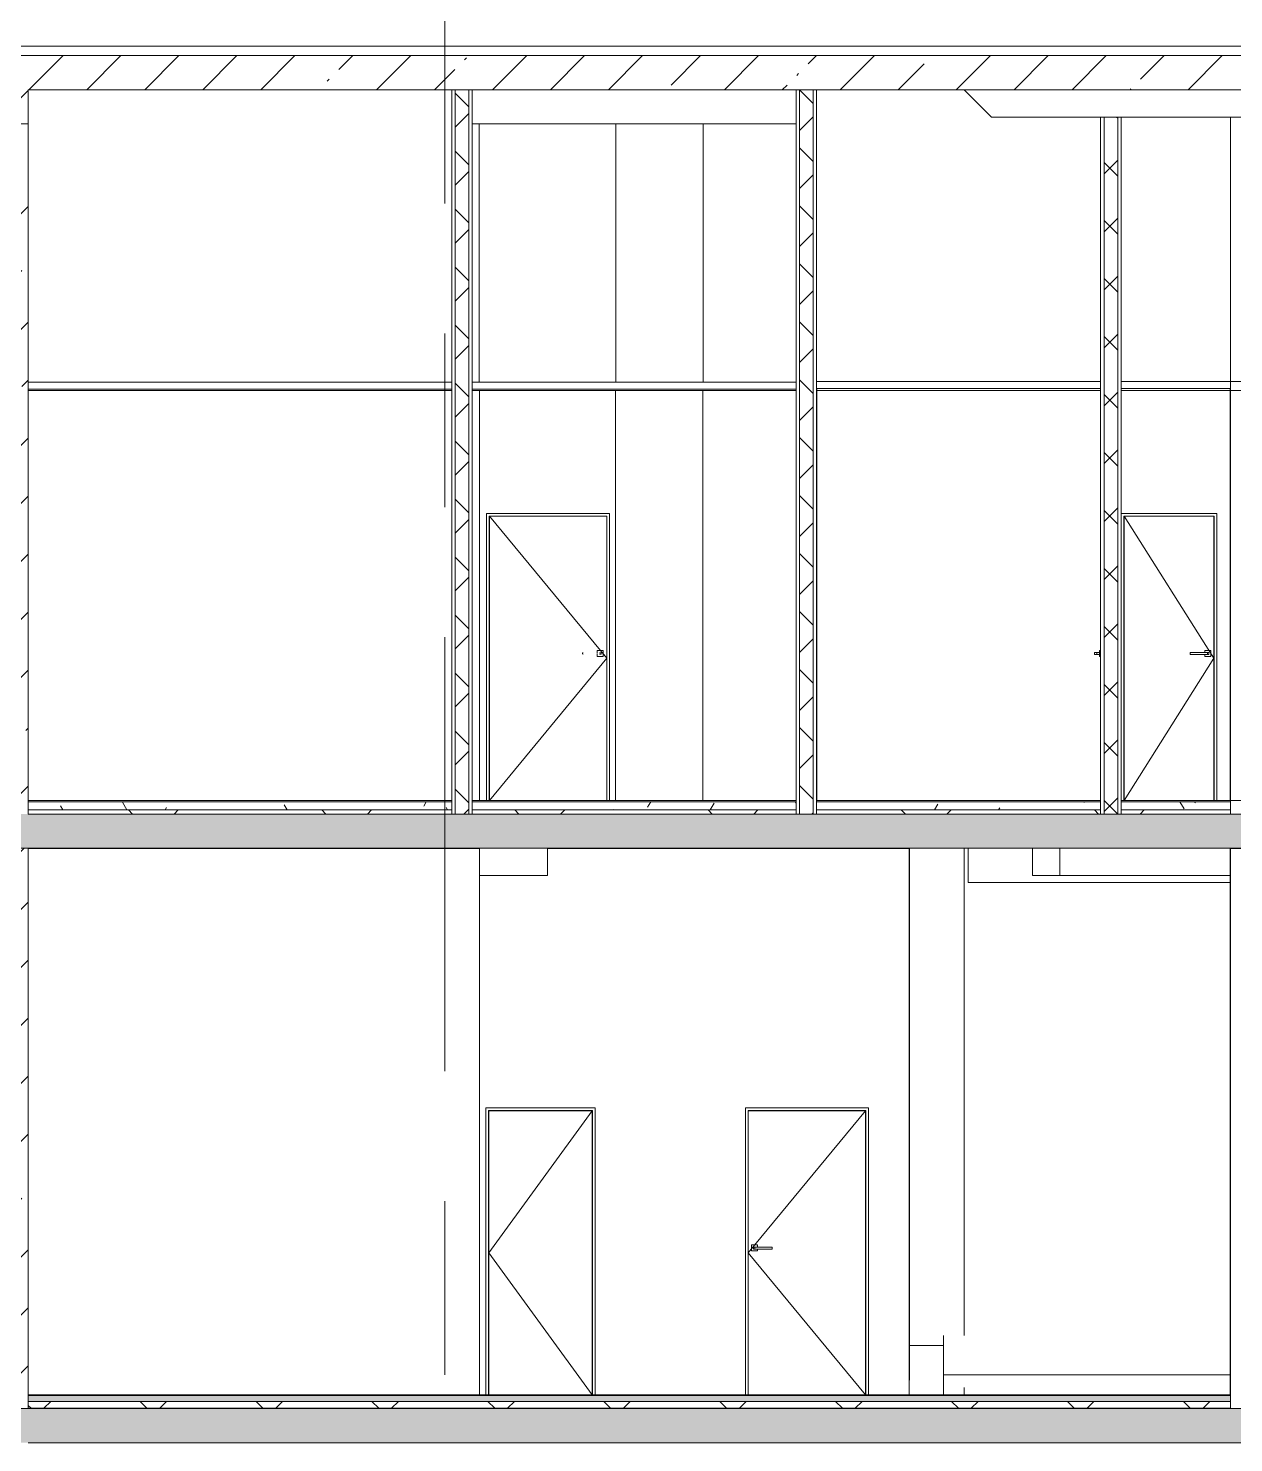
# Model space of a CAD drawing. Header units: millimetres. Extents: x -37960 to 31006, y -24503 to 30326.
# Drawn here: x 8667 to 17491, y -10700 to -350 of the extents above; entities that cross this region are included whole.
import ezdxf

# ---------------------------------------------------------------- set-up
doc = ezdxf.new("R2010")
doc.units = ezdxf.units.MM
doc.linetypes.add('Осевые', pattern=[6350, 1270, -952.5, 3175, -952.5])
for name, color, linetype, lineweight in [('Двери', 7, 'Continuous', 9), ('Каркас несущий', 7, 'Continuous', 9), ('Каркас_Импост', 7, 'Continuous', 9), ('Обобщенные модели', 7, 'Continuous', 9), ('Обобщенные модели-1', 7, 'Continuous', 18), ('Общие ребра', 7, 'Continuous', 9), ('Основа _2_-1', 7, 'Continuous', 9), ('Отделка 1 _4_-1', 7, 'Continuous', 9), ('Отделка 2 _5_-1', 7, 'Continuous', 9), ('Панель', 7, 'Continuous', 9), ('Перекрытия', 7, 'Continuous', 9), ('Потолки', 7, 'Continuous', 9), ('Стены', 7, 'Continuous', 9), ('Структура _1_', 7, 'Continuous', 18), ('Термическая_воздушная прослойка _3_-1', 7, 'Continuous', 9), ('Фундамент несущей конструкции', 7, 'Continuous', 9), ('Штриховка разреза-3', 7, 'Continuous', 9), ('Элементы узлов', 7, 'Continuous', 9)]:
    doc.layers.add(name, color=color, linetype=linetype, lineweight=lineweight)
doc.layers.add('Оси-3', color=7, linetype='Осевые', lineweight=9, true_color=0xaaaaaa)
pattern_1 = [(45, (-3145.5, 6475), (-424.264, 424.264), [600, -100, 20, -100]), (45, (-3145.5, 6899), (-424.264, 424.264), [])]
pattern_2 = [(0, (-3145.52, 6475), (812.8, 203.2), [67.056, -542.544, 67.056, -542.544, -3251.2]), (0, (-3145.52, 6475), (812.8, 203.2), [-1219.2, 67.056, -1152.144, 67.056, -542.544, -1422.4]), (0, (-3145.52, 6475), (812.8, 203.2), [-3048, 67.056, -339.344, 67.056, -948.944]), (120, (-2840.72, 6576.6), (-582.3764, 602.3054), [67.056, -542.544, 67.056, -3793.744]), (120, (-2840.72, 6576.6), (-582.3764, 602.3054), [-676.656, -542.544, 67.056, -1152.144, -2032]), (120, (-2840.72, 6576.6), (-582.3764, 602.3054), [-2438.4, 67.056, -542.544, 67.056, -1355.344]), (120, (-2840.72, 6576.6), (-582.3764, 602.3054), [-3115.056, -339.344, 67.056, -948.944]), (240, (-2739.12, 6983), (-230.4236, -805.5054), [67.056, -542.544, 67.056, -542.544, -3251.2]), (240, (-2739.12, 6983), (-230.4236, -805.5054), [-1219.2, 67.056, -1152.144, 67.056, -542.544, -1422.4]), (240, (-2739.12, 6983), (-230.4236, -805.5054), [-3048, 67.056, -339.344, 67.056, -948.944])]
pattern_3 = [(45, (-3145.5, 6475), (-707.107, 707.107), []), (135, (-3145.5, 6475), (-707.107, -707.107), [])]
pattern_4 = [(45, (-3145.52, 6475), (-212.132, 212.132), []), (135, (-3145.52, 6475), (-212.132, -212.132), [])]

# ---------------------------------------------------------------- blocks, each defined once
blk = doc.blocks.new('Стена монолитная - Стена монолитная-463893-Разрез 3-3')
at = {"layer": 'Стены'}
blk.add_line((13017, -10450), (15567, -10450), dxfattribs=at)
blk = doc.blocks.new('Стена наружная на отм_-10_450 - Стена наружная на отм_-10_450-507337-Разрез 3-3')
at = {"layer": 'Фундамент несущей конструкции'}
for p, q in [((8366, -6350), (8667, -6350)), ((11667, -6350), (13017, -6350)), ((13017, -6350), (15217, -6350)), ((15567, -10450), (13017, -10450))]:
    blk.add_line(p, q, dxfattribs=at)
blk = doc.blocks.new('Дверь-Подъемная-Сборная - ДН2_3350 x 3800 мм-8363919-Разрез 3-3')
at = {"layer": 'Панель'}
for p, q in [((15547, -6600), (15547, -6350)), ((17467, -6600), (15547, -6600)), ((17467, -6600), (15547, -6600))]:
    blk.add_line(p, q, dxfattribs=at)
blk = doc.blocks.new('Наклонное перекрытие - Наклонное перекрытие-732754-Разрез 3-3')
at = {"layer": 'Перекрытия'}
for p, q in [((15367, -9916), (15367, -10204)), ((15367, -10204), (17467, -10204)), ((15367, -10350), (15367, -10204)), ((19717, -10204), (23515, -10204)), ((23517, -10450), (15367, -10450))]:
    blk.add_line(p, q, dxfattribs=at)
blk = doc.blocks.new('Капители 3_4х3_67 - Капители 3_4х3_4-1014098-Разрез 3-3')
at = {"layer": 'Обобщенные модели'}
for p, q in [((19777, -940), (19802, -915)), ((16517, -1000), (16542, -1000)), ((16542, -1000), (16642, -1000)), ((16642, -1000), (16667, -1000)), ((18017, -1000), (18042, -1000)), ((18042, -1000), (18142, -1000)), ((18142, -1000), (18167, -1000)), ((19652, -1000), (19677, -1000)), ((19677, -1000), (19717, -1000)), ((19717, -1000), (19777, -940))]:
    blk.add_line(p, q, dxfattribs=at)
at = {"layer": 'Обобщенные модели-1'}
for p, q in [((19917, -800), (15517, -800)), ((15517, -800), (15717, -1000)), ((19802, -915), (19917, -800)), ((15717, -1000), (16517, -1000)), ((16667, -1000), (18017, -1000)), ((18167, -1000), (19652, -1000))]:
    blk.add_line(p, q, dxfattribs=at)
blk = doc.blocks.new('Дверь - Однопольная без ручки - ДТ2_21х8-6209081-Разрез 3-3')
at = {"layer": 'Каркас_Импост'}
for p, q in [((12017, -8250), (12017, -10350)), ((12817, -8250), (12017, -8250)), ((12037, -10350), (12037, -8270)), ((12037, -8270), (12797, -8270)), ((12797, -8270), (12037, -8270)), ((12037, -8270), (12037, -10350)), ((12797, -8270), (12797, -10350)), ((12797, -8270), (12797, -10350)), ((12817, -8250), (12817, -10350)), ((12037, -10350), (12017, -10350)), ((12047, -10350), (12037, -10350)), ((12797, -10350), (12787, -10350)), ((12817, -10350), (12797, -10350))]:
    blk.add_line(p, q, dxfattribs=at)
at = {"layer": 'Панель'}
for p, q in [((12796, -8271), (12038, -8271)), ((12038, -8271), (12038, -10350)), ((12796, -10350), (12796, -8271)), ((12038, -10350), (12796, -10350))]:
    blk.add_line(p, q, dxfattribs=at)
at = {"layer": 'Элементы узлов'}
for p, q in [((12038, -9310), (12796, -8271)), ((12796, -10350), (12038, -9310))]:
    blk.add_line(p, q, dxfattribs=at)
blk = doc.blocks.new('Дверь - Однопольная - ДВ2_21х9-6240736-Разрез 3-3')
at = {"layer": 'Двери'}
for p, q in [((14006, -9252), (13961, -9252)), ((13961, -9252), (13961, -9297)), ((13961, -9297), (14006, -9297)), ((13976, -9268), (13986, -9268)), ((13976, -9283), (13976, -9268)), ((13976, -9268), (13976, -9283)), ((13986, -9283), (13976, -9283)), ((13986, -9268), (14112, -9268)), ((13986, -9283), (13986, -9268)), ((13986, -9283), (13986, -9268)), ((14112, -9283), (13986, -9283)), ((14106, -9268), (13991, -9268)), ((13991, -9283), (14106, -9283)), ((14006, -9268), (14006, -9252)), ((14006, -9297), (14006, -9283)), ((14112, -9283), (14112, -9268)), ((14112, -9283), (14112, -9268))]:
    blk.add_line(p, q, dxfattribs=at)
at = {"layer": 'Каркас_Импост'}
for p, q in [((13917, -8250), (13917, -10350)), ((14817, -8250), (13917, -8250)), ((13937, -10350), (13937, -8270)), ((13937, -8270), (14797, -8270)), ((14797, -8270), (13937, -8270)), ((13937, -8270), (13937, -10350)), ((14797, -8270), (14797, -10350)), ((14797, -8270), (14797, -10350)), ((14817, -8250), (14817, -10350)), ((13937, -10350), (13917, -10350)), ((13947, -10350), (13937, -10350)), ((14797, -10350), (14787, -10350)), ((14817, -10350), (14797, -10350))]:
    blk.add_line(p, q, dxfattribs=at)
at = {"layer": 'Панель'}
for p, q in [((14796, -8271), (13938, -8271)), ((13938, -8271), (13938, -10350)), ((14796, -10350), (14796, -8271)), ((13938, -10350), (14796, -10350))]:
    blk.add_line(p, q, dxfattribs=at)
at = {"layer": 'Элементы узлов'}
for p, q in [((13938, -9310), (14796, -8271)), ((14796, -10350), (13938, -9310))]:
    blk.add_line(p, q, dxfattribs=at)
blk = doc.blocks.new('Дверь - Однопольная - ДВ2__21х9-6240752-Разрез 3-3')
at = {"layer": 'Двери'}
for p, q in [((12725, -4924), (12725, -4926)), ((12876, -4902), (12831, -4902)), ((12831, -4902), (12831, -4922)), ((12831, -4928), (12831, -4947)), ((12831, -4947), (12876, -4947)), ((12857, -4920), (12850, -4920)), ((12850, -4930), (12857, -4930)), ((12861, -4926), (12861, -4924)), ((12861, -4924), (12861, -4926)), ((12876, -4947), (12876, -4902))]:
    blk.add_line(p, q, dxfattribs=at)
at = {"layer": 'Двери', "flags": 128}
for points in [[(12725, -4924), (12725, -4923), (12725, -4923), (12725, -4923), (12725, -4923), (12725, -4923), (12725, -4923), (12725, -4922), (12725, -4922), (12725, -4922), (12725, -4922), (12725, -4922), (12725, -4922), (12725, -4922), (12725, -4921), (12725, -4921), (12725, -4921), (12725, -4921), (12726, -4921), (12726, -4921), (12726, -4921), (12726, -4921), (12726, -4920), (12726, -4920), (12726, -4920), (12726, -4920), (12726, -4920), (12727, -4920), (12727, -4920), (12727, -4920), (12727, -4920), (12727, -4920), (12727, -4920), (12728, -4920), (12728, -4920), (12728, -4920), (12728, -4920), (12728, -4920), (12728, -4920), (12728, -4920), (12729, -4920)], [(12729, -4930), (12728, -4930), (12728, -4930), (12728, -4930), (12728, -4930), (12728, -4929), (12728, -4929), (12727, -4929), (12727, -4929), (12727, -4929), (12727, -4929), (12727, -4929), (12727, -4929), (12727, -4929), (12726, -4929), (12726, -4929), (12726, -4929), (12726, -4929), (12726, -4929), (12726, -4928), (12726, -4928), (12726, -4928), (12725, -4928), (12725, -4928), (12725, -4928), (12725, -4928), (12725, -4928), (12725, -4927), (12725, -4927), (12725, -4927), (12725, -4927), (12725, -4927), (12725, -4927), (12725, -4927), (12725, -4926), (12725, -4926), (12725, -4926), (12725, -4926), (12725, -4926), (12725, -4926), (12725, -4926)]]:
    blk.add_lwpolyline(points, dxfattribs=at)
at = {"layer": 'Двери'}
for centre, start, end in [((12857, -4924), 0, 90), ((12857, -4926), 270, 0)]:
    blk.add_arc(centre, 4, start, end, dxfattribs=at)
for points, knots in [([(12850, -4920), (12850, -4920), (12849, -4920), (12849, -4920), (12848, -4920), (12848, -4920), (12848, -4920), (12848, -4920)], [-1, -1, -1, -1, -0.7857143, -0.7321429, -0.6785714, -0.625, -0.5714286, -0.5714286, -0.5714286, -0.5714286]), ([(12848, -4929), (12848, -4929), (12848, -4929), (12848, -4929), (12849, -4929), (12849, -4930), (12850, -4930), (12850, -4930)], [-0.4285714, -0.4285714, -0.4285714, -0.4285714, -0.3928571, -0.3571429, -0.2857143, -0.1428571, 0, 0, 0, 0])]:
    blk.add_open_spline(points, degree=3, knots=knots, dxfattribs=at)
at = {"layer": 'Каркас_Импост'}
for p, q in [((12022, -6000), (12022, -3900)), ((12922, -3900), (12022, -3900)), ((12042, -6000), (12042, -3920)), ((12042, -3920), (12902, -3920)), ((12902, -3920), (12042, -3920)), ((12042, -6000), (12042, -3920)), ((12902, -3920), (12902, -6000)), ((12902, -6000), (12902, -3920)), ((12922, -6000), (12922, -3900)), ((12042, -6000), (12022, -6000)), ((12052, -6000), (12042, -6000)), ((12902, -6000), (12892, -6000)), ((12922, -6000), (12902, -6000))]:
    blk.add_line(p, q, dxfattribs=at)
at = {"layer": 'Панель'}
for p, q in [((12901, -3921), (12043, -3921)), ((12043, -3921), (12043, -6000)), ((12901, -6000), (12901, -3921)), ((12043, -6000), (12901, -6000))]:
    blk.add_line(p, q, dxfattribs=at)
at = {"layer": 'Элементы узлов'}
for p, q in [((12901, -4960), (12043, -3921)), ((12043, -6000), (12901, -4960))]:
    blk.add_line(p, q, dxfattribs=at)
blk = doc.blocks.new('Дверь - Однопольная - ДВ4__21х8-6240770-Разрез 3-3')
at = {"layer": 'Двери'}
for p, q in [((16472, -4917), (16472, -4932)), ((16473, -4917), (16473, -4932)), ((16477, -4917), (16473, -4917)), ((16473, -4917), (16477, -4917)), ((16477, -4932), (16473, -4932)), ((16473, -4932), (16477, -4932)), ((16477, -4917), (16477, -4917)), ((16477, -4917), (16509, -4917)), ((16509, -4932), (16477, -4932)), ((16477, -4932), (16477, -4932)), ((16485, -4917), (16489, -4917)), ((16489, -4917), (16485, -4917)), ((16485, -4932), (16489, -4932)), ((16489, -4932), (16485, -4932)), ((16489, -4932), (16489, -4917)), ((16509, -4947), (16509, -4902)), ((16509, -4902), (16517, -4902)), ((16509, -4917), (16509, -4932)), ((16509, -4947), (16517, -4947)), ((16517, -4902), (16517, -4947))]:
    blk.add_line(p, q, dxfattribs=at)
at = {"layer": 'Каркас_Импост'}
for p, q in [((16517, -6000), (16517, -3900)), ((16517, -6000), (16517, -3920)), ((16667, -3900), (16667, -6000)), ((16667, -3930), (16667, -6000))]:
    blk.add_line(p, q, dxfattribs=at)
at = {"layer": 'Панель'}
blk.add_line((16517, -6000), (16517, -3921), dxfattribs=at)
blk = doc.blocks.new('Дверь - Однопольная_002 - ДВ6__21х7-6269972-Разрез 3-3')
at = {"layer": 'Двери'}
for p, q in [((17172, -4917), (17172, -4932)), ((17172, -4917), (17299, -4917)), ((17172, -4917), (17172, -4932)), ((17299, -4932), (17172, -4932)), ((17294, -4917), (17179, -4917)), ((17179, -4932), (17294, -4932)), ((17279, -4902), (17279, -4917)), ((17324, -4902), (17279, -4902)), ((17279, -4932), (17279, -4947)), ((17279, -4947), (17324, -4947)), ((17299, -4917), (17299, -4932)), ((17299, -4917), (17309, -4917)), ((17299, -4917), (17299, -4932)), ((17309, -4932), (17299, -4932)), ((17309, -4932), (17309, -4917)), ((17309, -4917), (17309, -4932)), ((17324, -4947), (17324, -4902))]:
    blk.add_line(p, q, dxfattribs=at)
at = {"layer": 'Каркас_Импост'}
for p, q in [((16667, -6000), (16667, -3900)), ((17367, -3900), (16667, -3900)), ((16687, -6000), (16687, -3920)), ((16687, -3920), (17347, -3920)), ((17347, -3920), (16687, -3920)), ((16687, -6000), (16687, -3920)), ((17347, -3920), (17347, -6000)), ((17347, -6000), (17347, -3920)), ((17367, -6000), (17367, -3900)), ((16687, -6000), (16667, -6000)), ((16697, -6000), (16687, -6000)), ((17347, -6000), (17337, -6000)), ((17367, -6000), (17347, -6000))]:
    blk.add_line(p, q, dxfattribs=at)
at = {"layer": 'Панель'}
for p, q in [((17346, -3921), (16688, -3921)), ((16688, -3921), (16688, -6000)), ((17346, -6000), (17346, -3921)), ((16688, -6000), (17346, -6000))]:
    blk.add_line(p, q, dxfattribs=at)
at = {"layer": 'Элементы узлов'}
for p, q in [((17346, -4960), (16688, -3921)), ((16688, -6000), (17346, -4960))]:
    blk.add_line(p, q, dxfattribs=at)

msp = doc.modelspace()

# ---------------------------------------------------------------- hatches: boundary and pattern name
at = {"layer": 'Штриховка разреза-3'}
h = msp.add_hatch(dxfattribs=at)
h.set_pattern_fill('FP_2', color=256, style=0, pattern_type=2)
h.set_pattern_definition(pattern_1)
h.paths.add_polyline_path([(21572.3, -800), (22617.1, -800), (22617.1, -550), (8367.1, -550), (8367.1, -800), (21152.1, -800)], flags=0)
h = msp.add_hatch(dxfattribs=at)
h.set_pattern_fill('FP_2', color=256, style=0, pattern_type=2)
h.set_pattern_definition(pattern_1)
h.paths.add_polyline_path([(8667.1, -6100), (8667.1, -3750), (8367.1, -3750), (8367.1, -6100), (8441.2, -6100)], flags=0)
h.paths.add_polyline_path([(8367.1, -3500), (8667.1, -3500), (8667.1, -1300), (8367.1, -1300), (8367.1, -2028.5)], flags=0)
h.paths.add_polyline_path([(8367.1, -1050), (8667.1, -1050), (8667.1, -800), (8367.1, -800)], flags=0)
h = msp.add_hatch(dxfattribs=at)
h.set_pattern_fill('FP_6', color=256, style=0, pattern_type=2)
h.set_pattern_definition(pattern_4)
h.paths.add_polyline_path([(11892.1, -6100), (11892.1, -800), (11792.1, -800), (11792.1, -6100)], flags=0)
h = msp.add_hatch(dxfattribs=at)
h.set_pattern_fill('FP_6', color=256, style=0, pattern_type=2)
h.set_pattern_definition(pattern_4)
h.paths.add_polyline_path([(14363.1, -6100), (14412.1, -6100), (14412.1, -800), (14312.1, -800), (14312.1, -6100)], flags=0)
h = msp.add_hatch(dxfattribs=at)
h.set_pattern_fill('FP_6', color=256, style=0, pattern_type=2)
h.set_pattern_definition(pattern_4)
h.paths.add_polyline_path([(16642.1, -6100), (16642.1, -1000), (16542.1, -1000), (16542.1, -6100)], flags=0)
h = msp.add_hatch(dxfattribs=at)
h.set_pattern_fill('FP_2', color=256, style=0, pattern_type=2)
h.set_pattern_definition(pattern_1)
h.paths.add_polyline_path([(-31682.9, -6350), (-15732.9, -6350), (-15732.9, -6100), (-31682.9, -6100), (-31682.9, -6147.3)], flags=0)
h.paths.add_polyline_path([(8367.1, -6350), (25717.1, -6350), (25717.1, -6100), (8367.1, -6100), (8367.1, -6147.3)], flags=0)
h = msp.add_hatch(dxfattribs=at)
h.set_pattern_fill('FP_3', color=256, style=0, pattern_type=2)
h.set_pattern_definition(pattern_2)
h.paths.add_polyline_path([(11273.4, -6070), (11767.1, -6070), (11767.1, -6010), (8667.1, -6010), (8667.1, -6070), (9213.6, -6070)], flags=0)
h = msp.add_hatch(dxfattribs=at)
h.set_pattern_fill('FP_4', color=256, style=0, pattern_type=2)
h.set_pattern_definition(pattern_3)
h.paths.add_polyline_path([(11767.1, -6100), (11767.1, -6070), (8667.1, -6070), (8667.1, -6100), (11273.4, -6100)], flags=0)
h = msp.add_hatch(dxfattribs=at)
h.set_pattern_fill('FP_3', color=256, style=0, pattern_type=2)
h.set_pattern_definition(pattern_2)
h.paths.add_polyline_path([(11917.1, -6070), (14287.1, -6070), (14287.1, -6010), (11917.1, -6010)], flags=0)
h = msp.add_hatch(dxfattribs=at)
h.set_pattern_fill('FP_4', color=256, style=0, pattern_type=2)
h.set_pattern_definition(pattern_3)
h.paths.add_polyline_path([(11917.1, -6100), (14287.1, -6100), (14287.1, -6070), (11917.1, -6070)], flags=0)
h = msp.add_hatch(dxfattribs=at)
h.set_pattern_fill('FP_3', color=256, style=0, pattern_type=2)
h.set_pattern_definition(pattern_2)
h.paths.add_polyline_path([(14437.1, -6070), (16517.1, -6070), (16517.1, -6010), (14437.1, -6010)], flags=0)
h = msp.add_hatch(dxfattribs=at)
h.set_pattern_fill('FP_4', color=256, style=0, pattern_type=2)
h.set_pattern_definition(pattern_3)
h.paths.add_polyline_path([(14437.1, -6100), (16517.1, -6100), (16517.1, -6070), (14437.1, -6070)], flags=0)
h = msp.add_hatch(dxfattribs=at)
h.set_pattern_fill('FP_3', color=256, style=0, pattern_type=2)
h.set_pattern_definition(pattern_2)
h.paths.add_polyline_path([(16667.1, -6070), (17467.1, -6070), (17467.1, -6010), (16667.1, -6010)], flags=0)
h = msp.add_hatch(dxfattribs=at)
h.set_pattern_fill('FP_4', color=256, style=0, pattern_type=2)
h.set_pattern_definition(pattern_3)
h.paths.add_polyline_path([(16667.1, -6100), (17467.1, -6100), (17467.1, -6070), (16667.1, -6070)], flags=0)
h = msp.add_hatch(dxfattribs=at)
h.set_pattern_fill('FP_2', color=256, style=0, pattern_type=2)
h.set_pattern_definition(pattern_1)
h.paths.add_polyline_path([(8667.1, -10450), (8667.1, -6350), (8367.1, -6350), (8367.1, -10450), (8441.2, -10450)], flags=0)
h = msp.add_hatch(dxfattribs=at)
h.set_pattern_fill('FP_3', color=256, style=0, pattern_type=2)
h.set_pattern_definition(pattern_2)
h.paths.add_polyline_path([(-17563.4, -10398), (-16032.9, -10398), (-16032.9, -10355), (-24032.9, -10355), (-24032.9, -10398), (-19623.2, -10398)], flags=0)
h.paths.add_polyline_path([(-31209.4, -10398), (-24532.9, -10398), (-24532.9, -10355), (-31382.9, -10355), (-31382.9, -10398)], flags=0)
h.paths.add_polyline_path([(25242.1, -10398), (25242.1, -10355), (17967.1, -10355), (17967.1, -10398), (25176.9, -10398)], flags=0)
h.paths.add_polyline_path([(17467.1, -10398), (17467.1, -10355), (8667.1, -10355), (8667.1, -10398), (17452.7, -10398)], flags=0)
h = msp.add_hatch(dxfattribs=at)
h.set_pattern_fill('FP_9', color=256, style=0, pattern_type=2)
h.set_pattern_definition([(45, (-3145.5, 6475), (-424.264, 424.264), []), (135, (-3145.5, 6475), (-424.264, -424.264), [])])
h.paths.add_polyline_path([(-17563.4, -10448), (-16032.9, -10448), (-16032.9, -10398), (-24032.9, -10398), (-24032.9, -10448), (-19623.2, -10448)], flags=0)
h.paths.add_polyline_path([(-31209.4, -10448), (-24532.9, -10448), (-24532.9, -10398), (-31382.9, -10398), (-31382.9, -10448)], flags=0)
h.paths.add_polyline_path([(25176.9, -10448), (25242.1, -10448), (25242.1, -10398), (17967.1, -10398), (17967.1, -10448), (24661.9, -10448)], flags=0)
h.paths.add_polyline_path([(17452.7, -10448), (17467.1, -10448), (17467.1, -10398), (8667.1, -10398), (8667.1, -10448), (15393, -10448)], flags=0)
h = msp.add_hatch(dxfattribs=at)
h.set_pattern_fill('FP_2', color=256, style=0, pattern_type=2)
h.set_pattern_definition(pattern_1)
h.paths.add_polyline_path([(25167.1, -10700), (25167.1, -10450), (8367.1, -10450), (8367.1, -10700), (24661.9, -10700)], flags=0)
h.paths.add_polyline_path([(-31382.9, -10700), (-15732.9, -10700), (-15732.9, -10450), (-31382.9, -10450)], flags=0)

# ---------------------------------------------------------------- linework, layer by layer
at = {"layer": 'Каркас несущий'}
for p, q in [((4867.1, -480), (22617.1, -480)), ((4867.1, -1050), (8667.1, -1050)), ((11917.1, -1050), (14287.1, -1050))]:
    msp.add_line(p, q, dxfattribs=at)
at = {"layer": 'Общие ребра'}
for p, q in [((11792.1, -800), (11792.1, -6100)), ((11892.1, -800), (11892.1, -6100)), ((14312.1, -800), (14312.1, -6100)), ((14412.1, -800), (14412.1, -6100)), ((16542.1, -1000), (16517.1, -1000)), ((16642.1, -1000), (16542.1, -1000)), ((16542.1, -1000), (16542.1, -6100)), ((16667.1, -1000), (16642.1, -1000)), ((16642.1, -1000), (16642.1, -6100)), ((8669.1, -2990), (8667.1, -2990)), ((11767.1, -2990), (11765.1, -2990)), ((11919.1, -2990), (11917.1, -2990)), ((14287.1, -2990), (14285.1, -2990)), ((14439.1, -2985), (14437.1, -2985)), ((14437.1, -2985), (14439.1, -2985)), ((16517.1, -2985), (16515.1, -2985)), ((16669.1, -2985), (16667.1, -2985)), ((17467.1, -2985), (17465.1, -2985)), ((17465.1, -2985), (17467.1, -2985)), ((11767.1, -6010), (8667.1, -6010)), ((14287.1, -6010), (11917.1, -6010)), ((17467.1, -10355), (8667.1, -10355)), ((17467.1, -10448), (8667.1, -10448))]:
    msp.add_line(p, q, dxfattribs=at)
at = {"layer": 'Оси-3'}
msp.add_line((11717.1, -22903.4), (11717.1, 29000), dxfattribs=at)
at = {"layer": 'Основа _2_-1'}
for p, q in [((8667.1, -6010), (8667.1, -6070)), ((11767.1, -6070), (11767.1, -6010)), ((11917.1, -6010), (11917.1, -6070)), ((14287.1, -6070), (14287.1, -6010))]:
    msp.add_line(p, q, dxfattribs=at)
at = {"layer": 'Отделка 1 _4_-1'}
for p, q in [((11767.1, -800), (11767.1, -3000)), ((11917.1, -3000), (11917.1, -800)), ((14287.1, -800), (14287.1, -3000)), ((14437.1, -6100), (14437.1, -800)), ((16517.1, -1000), (16517.1, -3000)), ((16667.1, -6100), (16667.1, -1000)), ((8669.1, -3000), (11765.1, -3000)), ((11919.1, -3000), (14285.1, -3000)), ((11767.1, -6000), (8667.1, -6000)), ((8667.1, -6000), (8667.1, -6010)), ((11767.1, -6010), (11767.1, -6000)), ((11767.1, -6000), (11767.1, -6100)), ((14287.1, -6000), (11917.1, -6000)), ((11917.1, -6000), (11917.1, -6010)), ((11917.1, -6100), (11917.1, -6000)), ((14287.1, -6010), (14287.1, -6000)), ((14287.1, -6000), (14287.1, -6100)), ((16517.1, -6000), (14437.1, -6000)), ((14437.1, -6000), (14437.1, -6010)), ((16517.1, -6000), (16517.1, -6100)), ((16517.1, -6010), (16517.1, -6000)), ((17467.1, -6000), (16667.1, -6000)), ((16667.1, -6000), (16667.1, -6010)), ((17467.1, -6010), (17467.1, -6000)), ((11767.1, -6100), (11792.1, -6100)), ((11892.1, -6100), (11917.1, -6100)), ((14287.1, -6100), (14312.1, -6100)), ((14412.1, -6100), (14437.1, -6100)), ((16517.1, -6100), (16542.1, -6100)), ((16642.1, -6100), (16667.1, -6100)), ((17467.1, -10350), (8667.1, -10350)), ((8667.1, -10350), (8667.1, -10355)), ((17467.1, -10355), (17467.1, -10350))]:
    msp.add_line(p, q, dxfattribs=at)
at = {"layer": 'Отделка 2 _5_-1'}
for p, q in [((14439.1, -3000), (16515.1, -3000)), ((16669.1, -3000), (17465.1, -3000)), ((8667.1, -10355), (8667.1, -10398)), ((17467.1, -10398), (17467.1, -10355))]:
    msp.add_line(p, q, dxfattribs=at)
at = {"layer": 'Перекрытия'}
for p, q in [((22617.1, -480), (4867.1, -480)), ((11767.1, -6000), (11767.1, -6100)), ((11767.1, -6000), (11767.1, -6100)), ((11917.1, -6000), (11917.1, -6100)), ((11917.1, -6100), (11917.1, -6000)), ((14287.1, -6100), (14287.1, -6000)), ((14287.1, -6000), (14287.1, -6100)), ((14437.1, -6000), (14437.1, -6100)), ((16667.1, -6000), (17367.1, -6000)), ((16970.9, -6000), (17367.1, -6000)), ((17467.1, -6000), (18017.1, -6000)), ((11917.1, -6100), (11767.1, -6100)), ((11917.1, -6100), (11767.1, -6100)), ((15117.1, -6100), (14287.1, -6100)), ((14437.1, -6100), (14287.1, -6100)), ((21567.1, -6100), (15117.1, -6100)), ((15237.1, -6100), (16617.1, -6100)), ((18017.1, -6100), (16970.9, -6100)), ((11667.1, -6350), (12467.1, -6350)), ((11667.1, -6350), (12267.1, -6350)), ((12467.1, -6550), (12467.1, -6350)), ((16617.1, -6350), (15237.1, -6350)), ((16217.1, -6350), (16217.1, -6550)), ((16217.1, -6350), (19217.1, -6350)), ((12467.1, -6550), (11967.1, -6550)), ((12267.1, -6550), (11967.1, -6550)), ((15517.1, -6600), (15517.1, -8959)), ((17467.1, -6550), (16217.1, -6550)), ((11667.1, -10350), (11867.1, -10350)), ((11667.1, -10350), (11967.1, -10350)), ((11867.1, -10350), (11967.1, -10350)), ((15117.1, -10350), (15367.1, -10350)), ((15517.1, -10295.1), (15517.1, -10350)), ((17467.1, -10350), (17467.1, -10450)), ((8667.1, -10450), (8367.1, -10450)), ((8667.1, -10450), (8367.1, -10450)), ((11867.1, -10450), (11667.1, -10450)), ((11967.1, -10450), (11667.1, -10450)), ((11967.1, -10450), (11867.1, -10450)), ((15517.1, -10450), (15117.1, -10450)), ((15517.1, -10450), (23517.1, -10450)), ((19317.1, -10450), (15517.1, -10450)), ((17967.1, -10450), (17467.1, -10450)), ((15517.1, -10700), (15517.1, -10704.4))]:
    msp.add_line(p, q, dxfattribs=at)
at = {"layer": 'Потолки'}
for p, q in [((14287.1, -3000), (14287.1, -2940)), ((16667.1, -2935), (16667.1, -3000)), ((17467.1, -2935), (18017.1, -2935)), ((18017.1, -3000), (17467.1, -3000))]:
    msp.add_line(p, q, dxfattribs=at)
at = {"layer": 'Стены'}
for p, q in [((8667.1, -480), (8367.1, -480)), ((12967.1, -480), (11967.1, -480)), ((13607.1, -480), (12967.1, -480)), ((15117.1, -480), (13757.1, -480)), ((11767.1, -800), (8667.1, -800)), ((8667.1, -800), (8667.1, -6100)), ((11767.1, -6100), (11767.1, -800)), ((16517.1, -800), (14437.1, -800)), ((14437.1, -800), (14437.1, -6100)), ((16517.1, -6100), (16517.1, -1000)), ((19717.1, -1000), (16667.1, -1000)), ((16667.1, -1000), (16667.1, -3000)), ((17467.1, -1000), (16667.1, -1000)), ((16667.1, -1000), (16667.1, -3000)), ((17467.1, -3000), (17467.1, -1000)), ((8667.1, -1050), (8667.1, -6100)), ((11967.1, -2940), (11967.1, -1050)), ((11967.1, -1050), (11967.1, -2940)), ((12967.1, -2940), (12967.1, -1050)), ((12967.1, -1050), (12967.1, -2940)), ((13607.1, -2940), (13607.1, -1050)), ((11765.1, -3000), (8669.1, -3000)), ((11969.1, -3000), (11919.1, -3000)), ((12965.1, -3000), (11969.1, -3000)), ((11969.1, -6000), (11969.1, -3000)), ((12965.1, -3000), (13605.1, -3000)), ((12965.1, -3000), (12965.1, -6000)), ((13605.1, -3000), (14287.1, -3000)), ((13605.1, -3000), (13605.1, -6000)), ((13605.1, -6000), (13605.1, -3000)), ((16515.1, -3000), (14439.1, -3000)), ((16667.1, -3000), (16667.1, -3900)), ((16667.1, -3000), (16667.1, -3900)), ((17465.1, -3000), (16669.1, -3000)), ((17467.1, -6000), (17467.1, -3000)), ((18017.1, -3000), (17467.1, -3000)), ((12022.1, -5990), (12022.1, -3900)), ((12022.1, -3900), (12922.1, -3900)), ((12022.1, -5990), (12022.1, -3900)), ((12022.1, -3900), (12922.1, -3900)), ((12922.1, -3900), (12922.1, -5990)), ((12922.1, -3900), (12922.1, -5990)), ((16667.1, -3900), (17367.1, -3900)), ((16667.1, -3900), (16667.1, -5990)), ((16667.1, -3900), (17367.1, -3900)), ((16667.1, -3900), (17367.1, -3900)), ((16669.1, -3900), (17367.1, -3900)), ((17367.1, -3900), (17367.1, -5990)), ((17367.1, -3900), (17367.1, -5990)), ((17367.1, -3900), (17367.1, -5990)), ((14437.1, -3950), (14437.1, -5990)), ((8669.1, -6000), (11765.1, -6000)), ((11919.1, -6000), (11969.1, -6000)), ((11967.1, -6000), (12022.1, -6000)), ((11969.1, -6000), (12022.1, -6000)), ((12022.1, -6000), (12022.1, -5990)), ((12022.1, -6000), (12022.1, -5990)), ((12922.1, -5990), (12922.1, -6000)), ((12922.1, -5990), (12922.1, -6000)), ((12922.1, -6000), (12967.1, -6000)), ((12922.1, -6000), (12965.1, -6000)), ((12965.1, -6000), (13605.1, -6000)), ((12967.1, -6000), (13607.1, -6000)), ((13605.1, -6000), (14287.1, -6000)), ((13757.1, -6000), (14287.1, -6000)), ((14437.1, -5990), (14437.1, -6000)), ((14439.1, -6000), (16515.1, -6000)), ((16667.1, -5990), (16667.1, -6000)), ((16667.1, -6000), (17367.1, -6000)), ((16667.1, -6000), (17367.1, -6000)), ((17367.1, -6000), (16667.1, -6000)), ((16667.1, -6000), (16667.1, -6100)), ((17367.1, -6000), (16667.1, -6000)), ((16667.1, -6000), (16667.1, -6100)), ((16667.1, -6000), (17367.1, -6000)), ((17367.1, -5990), (17367.1, -6000)), ((17367.1, -5990), (17367.1, -6000)), ((17367.1, -5990), (17367.1, -6000)), ((17367.1, -6000), (17465.1, -6000)), ((17467.1, -6100), (17467.1, -6000)), ((17467.1, -6000), (18017.1, -6000)), ((8667.1, -6100), (11767.1, -6100)), ((8667.1, -6100), (11767.1, -6100)), ((11917.1, -6100), (11967.1, -6100)), ((14437.1, -6100), (16517.1, -6100)), ((16667.1, -6100), (18017.1, -6100)), ((16667.1, -6100), (17467.1, -6100)), ((11967.1, -6351), (8669.1, -6351)), ((11967.1, -6351), (11969.1, -6351)), ((11969.1, -6351), (11969.1, -10350)), ((15115.1, -6351), (12467.1, -6351)), ((15115.1, -10350), (15115.1, -6351)), ((15115.1, -10243.1), (15115.1, -6351)), ((15115.1, -6351), (15117.1, -6351)), ((15117.1, -9988.8), (15117.1, -6350)), ((15517.1, -6350), (15117.1, -6350)), ((15117.1, -6351), (15117.1, -8735.8)), ((15117.1, -6351), (15117.1, -10243.1)), ((15517.1, -6350), (15517.1, -9916.2)), ((17967.1, -6351), (17467.1, -6351)), ((17467.1, -6351), (17467.1, -10350)), ((15117.1, -7266.9), (15115.1, -7266.9)), ((12017.1, -10340), (12017.1, -8250)), ((12017.1, -8250), (12817.1, -8250)), ((12817.1, -8250), (12817.1, -10340)), ((13917.1, -10340), (13917.1, -8250)), ((13917.1, -8250), (14817.1, -8250)), ((14817.1, -8250), (14817.1, -10340)), ((15115.1, -8735.8), (15115.1, -10350)), ((15117.1, -8735.8), (15115.1, -8735.8)), ((15117.1, -9205), (15115.1, -9205)), ((15367.1, -9988.8), (15117.1, -9988.8)), ((15115.1, -10243.1), (15117.1, -10243.1)), ((8669.1, -10350), (11967.1, -10350)), ((11667.1, -10350), (12017.1, -10350)), ((12017.1, -10350), (12017.1, -10340)), ((12817.1, -10340), (12817.1, -10350)), ((12817.1, -10350), (13917.1, -10350)), ((13917.1, -10350), (13917.1, -10340)), ((14817.1, -10340), (14817.1, -10350)), ((14817.1, -10350), (15115.1, -10350)), ((15115.1, -10350), (15367.1, -10350))]:
    msp.add_line(p, q, dxfattribs=at)
at = {"layer": 'Структура _1_'}
for p, q in [((22617.1, -550), (8367.1, -550)), ((8667.1, -1050), (8667.1, -800)), ((8667.1, -800), (11767.1, -800)), ((11792.1, -800), (11767.1, -800)), ((11892.1, -800), (11792.1, -800)), ((11917.1, -800), (11892.1, -800)), ((11917.1, -800), (14287.1, -800)), ((14312.1, -800), (14287.1, -800)), ((14412.1, -800), (14312.1, -800)), ((14437.1, -800), (14412.1, -800)), ((14437.1, -800), (21002.1, -800)), ((8667.1, -3500), (8667.1, -1300)), ((11767.1, -2940), (8667.1, -2940)), ((8667.1, -2940), (8667.1, -2990)), ((8667.1, -2990), (8667.1, -3000)), ((11765.1, -2990), (8669.1, -2990)), ((11767.1, -2990), (11767.1, -2940)), ((11767.1, -3000), (11767.1, -2990)), ((11767.1, -3000), (11767.1, -6000)), ((14287.1, -2940), (11917.1, -2940)), ((11917.1, -2940), (11917.1, -2990)), ((11917.1, -2990), (11917.1, -3000)), ((11917.1, -6000), (11917.1, -3000)), ((14285.1, -2990), (11919.1, -2990)), ((14287.1, -2990), (14287.1, -2940)), ((14287.1, -3000), (14287.1, -2990)), ((14287.1, -3000), (14287.1, -6000)), ((16517.1, -2935), (14437.1, -2935)), ((14437.1, -2935), (14437.1, -2985)), ((14437.1, -2985), (14437.1, -3000)), ((14437.1, -3000), (14437.1, -6000)), ((16515.1, -2985), (14439.1, -2985)), ((14439.1, -3000), (14439.1, -2985)), ((14439.1, -6000), (14439.1, -3000)), ((16517.1, -2985), (16517.1, -2935)), ((16517.1, -3000), (16517.1, -2985)), ((16517.1, -3000), (16517.1, -6000)), ((17467.1, -2935), (16667.1, -2935)), ((16667.1, -2935), (16667.1, -2985)), ((16667.1, -2985), (16667.1, -3000)), ((17465.1, -2985), (16669.1, -2985)), ((17465.1, -2985), (17465.1, -3000)), ((17465.1, -3000), (17465.1, -6000)), ((17467.1, -2985), (17467.1, -2935)), ((17467.1, -3000), (17467.1, -2985)), ((17467.1, -6000), (17467.1, -3000)), ((8667.1, -6100), (8667.1, -3750)), ((14437.1, -6000), (14439.1, -6000)), ((17465.1, -6000), (17467.1, -6000)), ((8667.1, -6070), (8667.1, -6100)), ((11767.1, -6070), (8667.1, -6070)), ((25717.1, -6100), (8667.1, -6100)), ((8667.1, -6100), (11767.1, -6100)), ((11767.1, -6100), (11767.1, -6070)), ((11917.1, -6070), (11917.1, -6100)), ((14287.1, -6070), (11917.1, -6070)), ((11917.1, -6100), (14287.1, -6100)), ((14287.1, -6100), (14287.1, -6070)), ((14437.1, -6010), (14437.1, -6070)), ((16517.1, -6010), (14437.1, -6010)), ((16517.1, -6070), (14437.1, -6070)), ((16517.1, -6070), (16517.1, -6010)), ((16667.1, -6010), (16667.1, -6070)), ((17467.1, -6010), (16667.1, -6010)), ((17467.1, -6070), (16667.1, -6070)), ((17467.1, -6070), (17467.1, -6010)), ((8667.1, -6350), (25242.1, -6350)), ((8667.1, -10450), (8667.1, -6350)), ((16217.1, -6350), (16017.1, -6350)), ((16017.1, -6350), (16017.1, -6550)), ((16217.1, -6550), (16217.1, -6350)), ((17465.1, -6350), (17465.1, -6351)), ((17465.1, -6351), (17465.1, -10350)), ((17467.1, -10350), (17467.1, -6351)), ((16017.1, -6550), (16217.1, -6550)), ((17465.1, -10350), (17467.1, -10350)), ((8667.1, -10398), (8667.1, -10448)), ((17467.1, -10398), (8667.1, -10398)), ((8667.1, -10448), (8667.1, -10450)), ((25167.1, -10450), (8667.1, -10450)), ((8667.1, -10450), (17467.1, -10450)), ((17467.1, -10448), (17467.1, -10398)), ((17467.1, -10450), (17467.1, -10448)), ((8667.1, -10700), (25167.1, -10700))]:
    msp.add_line(p, q, dxfattribs=at)
at = {"layer": 'Термическая_воздушная прослойка _3_-1'}
for p, q in [((11792.1, -6100), (11892.1, -6100)), ((14312.1, -6100), (14412.1, -6100)), ((14437.1, -6070), (14437.1, -6100)), ((14437.1, -6100), (16517.1, -6100)), ((16517.1, -6100), (16517.1, -6070)), ((16542.1, -6100), (16642.1, -6100)), ((16667.1, -6070), (16667.1, -6100)), ((16667.1, -6100), (17467.1, -6100)), ((17467.1, -6100), (17467.1, -6070))]:
    msp.add_line(p, q, dxfattribs=at)

# ---------------------------------------------------------------- block references
at = {"layer": 'Двери'}
for name in ['Дверь - Однопольная - ДВ2__21х9-6240752-Разрез 3-3', 'Дверь - Однопольная - ДВ4__21х8-6240770-Разрез 3-3', 'Дверь - Однопольная_002 - ДВ6__21х7-6269972-Разрез 3-3', 'Дверь-Подъемная-Сборная - ДН2_3350 x 3800 мм-8363919-Разрез 3-3', 'Дверь - Однопольная без ручки - ДТ2_21х8-6209081-Разрез 3-3', 'Дверь - Однопольная - ДВ2_21х9-6240736-Разрез 3-3']:
    msp.add_blockref(name, (0, 0), dxfattribs=at)
at = {"layer": 'Обобщенные модели'}
msp.add_blockref('Капители 3_4х3_67 - Капители 3_4х3_4-1014098-Разрез 3-3', (0, 0), dxfattribs=at)
at = {"layer": 'Перекрытия'}
msp.add_blockref('Наклонное перекрытие - Наклонное перекрытие-732754-Разрез 3-3', (0, 0), dxfattribs=at)
at = {"layer": 'Стены'}
msp.add_blockref('Стена монолитная - Стена монолитная-463893-Разрез 3-3', (0, 0), dxfattribs=at)
at = {"layer": 'Фундамент несущей конструкции'}
msp.add_blockref('Стена наружная на отм_-10_450 - Стена наружная на отм_-10_450-507337-Разрез 3-3', (0, 0), dxfattribs=at)

doc.saveas('drawing.dxf')
